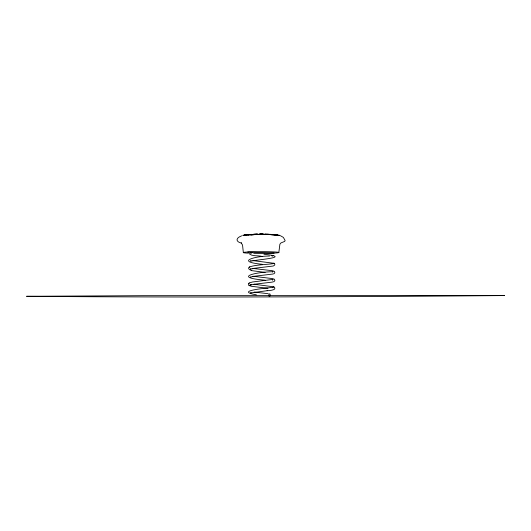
<?xml version="1.0" encoding="UTF-8"?>
<svg xmlns="http://www.w3.org/2000/svg" width="531" height="531" viewBox="0 0 531 531"><rect width="100%" height="100%" fill="white"/><g stroke="black" fill="none" stroke-linecap="round" stroke-linejoin="round"><path stroke-width="0.8" d="M276.717 235.379L279.279 235.246L275.476 234.967M273.711 286.76C278.383 290.185 268.175 290.696 267.1 290.703M278.828 252.577L279.89 244.214L280.952 242.939L284.676 241.406L285.114 240.536L283.362 237.39L280.262 235.625M250.911 260.781L250.897 260.363M272.449 280.242L272.994 279.392L252.504 281.994L249.444 282.864L248.528 284.058L249.271 285.585L251.402 286.289L267.982 288.3M250.957 292.369L250.592 292.959L267.246 290.683M272.456 272.191L273 271.434L271.739 271.746C255.862 272.157 232.147 277.388 265.195 280.202M250.844 253.041L250.645 253.314L252.066 252.783M272.536 256.108L273.08 255.603L271.693 255.849M250.824 276.857L250.566 277.116L254.03 276.286L272.868 274.036L274.129 273.638L274.859 272.735L274.467 271.427L272.609 270.744L252.796 268.414M250.791 261.079L250.632 261.199C256.692 259.632 293.019 257.283 263.934 254.249M248.754 283.468L249.178 283.023M272.894 263.588C270.843 264.564 238.751 264.969 251.641 270.644M272.795 287.424L273.166 287.244C268.805 287.975 232.917 290.762 256.373 294.805M261.936 234.383L258.743 234.456L262.885 234.191L261.597 234.151M249.152 267.186L249.829 266.794M241.638 235.844C234.881 238.326 236.215 242.043 241.585 243.138L241.174 242.84L242.541 245.043L243.344 252.517M269.469 234.556L278.29 235.512M253.606 234.563C251.847 234.782 258.438 234.529 256.639 234.436M250.904 234.981L251.389 234.901M247.911 234.967L252.052 234.609M243.47 235.485L244.937 235.299M251.375 234.629L250.844 234.762L251.508 234.828M245.01 235.193L244.605 235.246L251.176 234.702M243.915 235.479L244.917 235.359M244.91 235.034L242.8 235.346L245.309 235.24M269.549 256.042C257.05 255.862 233.6 261.458 262.181 264.292M251.8 234.855L253.347 234.755M251.787 234.589L253.333 234.49M260.15 234.357L262.878 234.443L259.042 234.503M248.548 234.861L248.375 234.894M250.824 234.463C255.477 234.131 244.738 234.855 249.756 234.536M253.513 234.762L251.953 234.828M245.926 234.961L246.888 234.981M260.004 234.397C259.221 234.417 266.489 234.417 262.128 234.35M261.099 234.251L258.743 234.237L263.734 234.118L259.646 234.131L261.199 234.164M256.672 234.443L257.648 234.443M261 234.277L263.124 234.423M266.708 234.231C260.621 234.224 274.666 234.576 267.126 234.231M266.044 234.43L264.438 234.45L268.606 234.304L264.445 234.211L268.354 234.549M276.857 235.12L277.288 235.147L276.737 235.12M247.758 251.999L274.135 253.081M271.427 234.417L269.522 234.33L275.038 234.675M271.68 234.463L277.321 234.868L275.496 234.768M268.274 234.536L269.277 234.616M276.83 235.266L278.762 235.485M277.162 235.226L279.206 235.498M274.939 234.974L271.195 234.675M265.128 272.39L251.382 270.591M268.268 293.709L254.117 292.07M262.161 256.493C258.02 255.106 250.997 256.951 248.495 252.756M254.01 284.238L274.003 286.866M252.929 276.259L272.483 278.583L274.361 279.226L274.905 280.494L274.009 281.636L271.965 282.147L253.937 284.277L250.44 285.101L250.984 284.483M252.909 260.595L274.076 263.31M274.036 263.29L274.726 263.92L274.792 264.989L273.286 266.018L253.918 268.341L250.42 269.277L250.951 268.401M273.804 263.17L274.321 263.436M248.813 285.167L249.271 285.585M253.692 253.32A17.788 0.856 -0.1 0 0 268.752 253.294L275.689 252.995A17.788 0.856 -0.1 0 0 272.941 251.873A17.788 0.856 -0.1 0 0 249.298 251.913L246.225 252.086A17.788 0.856 -0.1 0 0 247.824 253.128M250.924 284.709L250.526 285.127L250.924 284.709M253.659 234.337L257.734 234.191L253.659 234.337M273.259 263.476L272.602 263.681L273.259 263.476M257.21 234.204L253.048 234.377L257.21 234.204M244.718 234.941L248.674 234.636L244.718 234.941M504.45 295.568C345.157 296.909 185.837 297.612 26.55 296.298L143.104 295.687L504.45 295.568M273.359 234.802L273.359 234.802M269.934 295.926A1.215 0.697 -84 0 0 269.768 293.895A1.215 0.697 -84 0 0 268.805 295.369A1.215 0.697 -84 0 0 269.934 295.926"/></g></svg>
